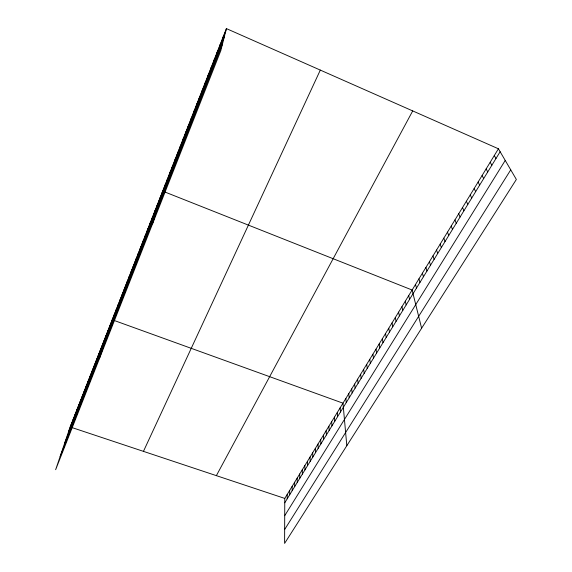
<?xml version="1.0" encoding="UTF-8"?>
<svg xmlns="http://www.w3.org/2000/svg" width="572" height="572" viewBox="0 0 572 572"><rect width="100%" height="100%" fill="white"/><g stroke="black" fill="none" stroke-linecap="round" stroke-linejoin="round"><path stroke-width="0.86" d="M287.215 498.791L287.223 494.415M498.426 148.791L284.777 498.419L284.599 543.4L516.359 179.458L498.426 148.791L226.405 28.6L70.177 426.969L55.641 469.705L220.813 50.615L226.405 28.6M222.773 38.589L223.33 36.436M219.705 46.411L220.292 44.201M216.674 54.147L217.274 51.888M213.663 61.812L214.293 59.495M210.689 69.398L211.333 67.031M207.743 76.913L208.408 74.489M204.819 84.356L205.512 81.882M201.93 91.727L202.638 89.203M199.063 99.02L199.8 96.454M196.232 106.249L196.982 103.632M193.422 113.406L194.194 110.746M190.64 120.499L191.427 117.789M187.881 127.527L188.696 124.767M185.156 134.484L185.979 131.682M182.447 141.377L183.297 138.531M179.772 148.205L180.63 145.324M177.113 154.969L177.992 152.045M174.489 161.669L175.382 158.709M171.879 168.311L172.794 165.308M166.738 181.41L167.689 178.335M169.298 174.889L170.227 171.85M164.207 187.873L165.165 184.763M152.51 223.909L162.67 191.127M156.664 207.093L157.672 203.875M159.166 200.715L160.16 197.533M154.183 213.413L155.205 210.16M149.292 225.89L150.336 222.572M151.723 219.684L152.76 216.395M144.48 238.145L145.56 234.763M146.875 232.046L147.941 228.693M139.761 250.178L140.862 246.739M142.113 244.187L143.2 240.776M135.121 262.005L136.243 258.508M137.43 256.12L138.546 252.652M130.559 273.63L131.71 270.077M132.833 267.846L133.97 264.321M126.076 285.056L127.249 281.445M128.307 279.365L129.472 275.79M119.498 301.83L120.699 298.148M121.672 296.282L122.866 292.628M123.867 290.69L125.046 287.058M113.084 318.182L114.314 314.428M115.201 312.777L116.423 309.044M117.339 307.321L118.554 303.618M106.821 334.127L108.087 330.309M108.895 328.857L110.146 325.06M99.349 358.794L112.219 319.769L342.978 403.174L346.811 445.702M100.722 349.685L102.009 345.81M102.738 344.544L104.018 340.683M104.776 339.353L106.042 335.521M92.807 369.848L94.13 365.894M94.766 364.864L96.082 360.932M96.732 359.845L98.041 355.934M98.72 354.783L100.014 350.893M85.149 389.368L86.501 385.349M87.044 384.548L88.388 380.544M88.946 379.686L90.29 375.697M90.869 374.789L92.199 370.813M77.728 408.286L79.108 404.204M79.558 403.618L80.938 399.549M81.41 398.906L82.776 394.852M83.269 394.158L84.635 390.118M70.535 426.626L71.936 422.486M72.308 422.093L73.709 417.968M74.103 417.531L75.497 413.42M75.904 412.927L77.299 408.83M68.769 431.124L225.876 30.695M64.6 443.364L224.288 36.923M60.146 456.47L222.572 43.687M143.45 451.365L320.313 70.091M216.373 475.647L412.705 110.918M284.756 502.802L500.142 151.73M284.706 515.708L505.233 160.432M284.656 529.5L510.739 169.848M70.177 426.969L284.777 498.419M164.908 192.013L412.126 290.018L421.614 328.242M494.294 155.563L495.967 158.537M490.197 162.269L491.827 165.279M486.136 168.912L487.73 171.965M482.117 175.49L483.669 178.586M478.128 182.018L479.643 185.149M474.181 188.481L475.654 191.649M470.263 194.88L471.707 198.091M466.387 201.23L467.789 204.469M462.541 207.522L463.906 210.796M458.73 213.756L460.06 217.06M454.954 219.934L456.249 223.273M451.215 226.054L452.473 229.429M447.504 232.132L448.734 235.535M443.829 238.145L445.023 241.584M440.183 244.108L441.341 247.576M436.565 250.021L437.694 253.518M432.983 255.884L434.084 259.409M429.436 261.697L430.502 265.251M425.911 267.46L426.948 271.042M422.422 273.173L423.423 276.776M418.961 278.836L419.934 282.468M415.529 284.456L416.473 288.116M408.701 295.624L409.588 299.335M405.305 301.179L406.163 304.919M401.937 306.692L402.767 310.446M398.605 312.148L399.406 315.937M395.295 317.567L396.067 321.371M392.013 322.937L392.757 326.769M388.753 328.264L389.475 332.118M385.528 333.548L386.222 337.423M382.325 338.788L382.997 342.678M379.15 343.986L379.794 347.898M375.997 349.142L376.619 353.074M372.873 354.254L373.473 358.201M369.777 359.323L370.349 363.291M366.702 364.35L367.253 368.339M363.656 369.34L364.178 373.352M360.632 374.288L361.132 378.321M357.629 379.2L358.108 383.247M354.654 384.069L355.112 388.131M351.701 388.903L352.137 392.985M348.77 393.7L349.185 397.79M345.86 398.455L346.253 402.566M340.118 407.857L340.469 411.997M337.28 412.505L337.609 416.659M334.456 417.117L334.77 421.285M331.66 421.693L331.953 425.875M328.886 426.233L329.157 430.43M326.133 430.737L326.39 434.949M323.402 435.206L323.638 439.432M320.692 439.646L320.906 443.886M317.996 444.051L318.196 448.298M315.329 448.419L315.508 452.681M312.677 452.759L312.841 457.035M310.045 457.064L310.188 461.347M307.436 461.339L307.564 465.637M304.84 465.579L304.955 469.884M302.266 469.791L302.359 474.109M299.714 473.973L299.792 478.299M297.183 478.12L297.24 482.461M294.659 482.239L294.709 486.586M292.163 486.329L292.192 490.683M289.682 490.39L289.697 494.751"/></g></svg>
